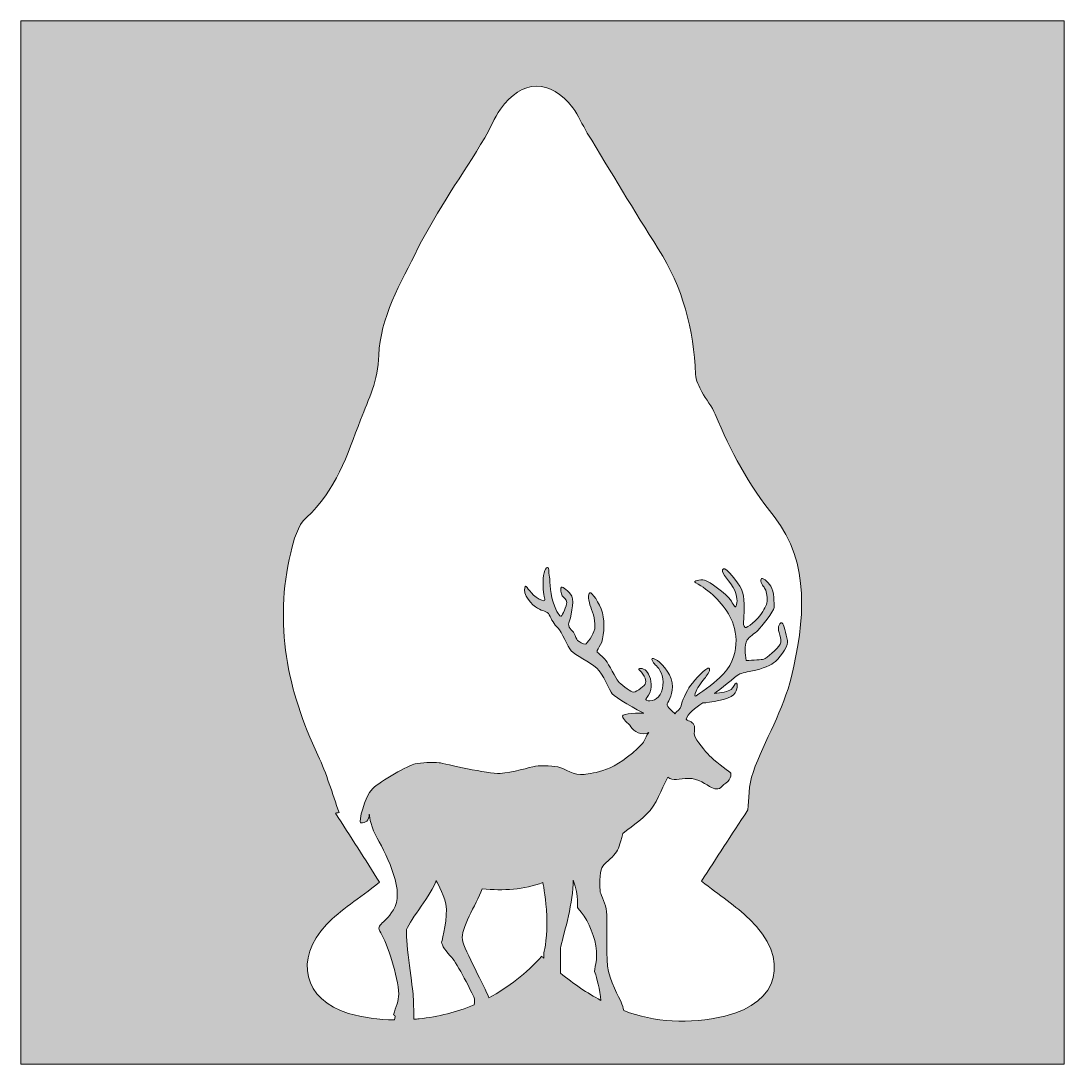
# Model space of a CAD drawing. Header units: inches. Extents: x -142 to 4582, y -2318 to 1360.
# Drawn here: x 2402 to 3382, y -1090 to -110 of the extents above; entities that cross this region are included whole.
import ezdxf

# ---------------------------------------------------------------- set-up
doc = ezdxf.new("R2010")
doc.units = ezdxf.units.IN
doc.header["$MEASUREMENT"] = 0
doc.layers.add('Layer 1', color=7, linetype='Continuous')

msp = doc.modelspace()

# ---------------------------------------------------------------- hatches: boundary and pattern name
at = {"layer": 'Layer 1', "true_color": 0xcffff7}
h = msp.add_hatch(color=7, dxfattribs=at)
h.dxf.hatch_style = 2
h.paths.add_polyline_path([(2402.2, -110.2), (2402.2, -1089.8), (3381.8, -1089.8), (3381.8, -110.2)])
edge = h.paths.add_edge_path()
edge.add_spline(control_points=[(2771.3, -1047.66), (2771.3, -1040.32), (2770.87, -1029.96), (2770.41, -1023.75), (2769.73, -1014.49), (2762.68, -968.68), (2764.44, -963.47), (2767.8, -953.49), (2788.24, -930.53), (2792, -917.22), (2792, -917.22), (2798.8, -928.25), (2801.24, -939.72), (2803.68, -951.19), (2797.54, -972.96), (2797.3, -975.31), (2797.06, -977.66), (2801.78, -984.66), (2806.74, -989.67), (2811.69, -994.68), (2826.37, -1024.01), (2827.58, -1026.76), (2828.53, -1028.94), (2828.33, -1031.22), (2827.71, -1034.14), (2811.63, -1040.95), (2794.37, -1045.39), (2776.07, -1047.25), (2774.49, -1047.4), (2772.89, -1047.54), (2771.3, -1047.66)], knot_values=[0, 0, 0, 0, 1, 1, 1, 2, 2, 2, 3, 3, 3, 4, 4, 4, 5, 5, 5, 6, 6, 6, 7, 7, 7, 8, 8, 8, 9, 9, 9, 10, 10, 10, 10], degree=3, periodic=1)
edge = h.paths.add_edge_path()
edge.add_spline(control_points=[(2841.6, -1027.52), (2841.51, -1027.26), (2841.43, -1026.99), (2841.34, -1026.73), (2838.47, -1018.33), (2818.67, -982.89), (2816.74, -972.88), (2814.81, -962.87), (2829.3, -940.4), (2835.46, -925.33), (2854.99, -926.89), (2875.11, -926.29), (2892.31, -919.1), (2892.31, -919.1), (2894.72, -931.65), (2895.68, -944.54), (2897.03, -962.67), (2895.04, -978.58), (2893.65, -983.62), (2893.04, -985.83), (2892.99, -987.95), (2893.23, -990.28), (2892.61, -989.69), (2892, -989.09), (2891.38, -988.5), (2876.74, -1004.57), (2860.06, -1017.69), (2841.6, -1027.52)], knot_values=[0, 0, 0, 0, 1, 1, 1, 2, 2, 2, 3, 3, 3, 4, 4, 4, 5, 5, 5, 6, 6, 6, 7, 7, 7, 8, 8, 8, 9, 9, 9, 9], degree=3, periodic=1)
edge = h.paths.add_edge_path()
edge.add_spline(control_points=[(2909.15, -979.28), (2912.59, -965.68), (2921.03, -937.36), (2920.8, -917.07), (2927.29, -933.35), (2923.46, -941.77), (2925.4, -943.81), (2933.29, -952.08), (2939.55, -965.52), (2942.13, -978.81), (2944.71, -992.1), (2939.6, -1000.85), (2941.33, -1004.33), (2942.86, -1007.42), (2945.84, -1020.76), (2946.86, -1029.95), (2933.81, -1023.04), (2921.18, -1014.41), (2908.91, -1004.26), (2908.91, -992.7), (2908.44, -982.09), (2909.15, -979.28)], knot_values=[0, 0, 0, 0, 1, 1, 1, 2, 2, 2, 3, 3, 3, 4, 4, 4, 5, 5, 5, 6, 6, 6, 7, 7, 7, 7], degree=3, periodic=1)
edge = h.paths.add_edge_path()
edge.add_spline(control_points=[(3125.75, -725.88), (3118.37, -756.94), (3100.77, -785.46), (3089.66, -815.83), (3085.26, -827.83), (3086, -841.72), (3084.83, -851.13), (3068.92, -875.45), (3055.51, -895.94), (3041.15, -917.88), (3058.24, -931.27), (3073.46, -941.28), (3086.4, -953.68), (3124.9, -990.6), (3114.96, -1032.47), (3063.36, -1044.63), (3029, -1052.72), (2997.54, -1050.4), (2968.25, -1039.55), (2967.75, -1037.15), (2966.99, -1034.3), (2965.85, -1031.55), (2964.26, -1027.73), (2954.75, -1011.36), (2953.08, -997.73), (2951.42, -984.11), (2952.89, -953.17), (2952.15, -946.45), (2951.41, -939.73), (2947.07, -931.65), (2946.25, -928.19), (2945.43, -924.73), (2945.8, -909.16), (2947.71, -905.4), (2949.61, -901.64), (2957.17, -896.21), (2960.35, -892.12), (2963.52, -888.03), (2964.53, -883.89), (2967.5, -873.27), (2971.59, -869.21), (2984.64, -861.37), (2993.02, -851.61), (3001.41, -841.85), (3006.17, -824.94), (3009.72, -820.5), (3014.52, -824.24), (3020.19, -821.66), (3029.25, -821.51), (3038.32, -821.37), (3045.77, -827.71), (3050.61, -830), (3055.44, -832.29), (3058.34, -832.18), (3062.27, -827.2), (3068.13, -824.44), (3070.47, -817.44), (3067.98, -815.75), (3065.48, -814.06), (3052.5, -803.96), (3048.79, -800.25), (3045.07, -796.53), (3035.93, -785.26), (3034.92, -781.98), (3033.91, -778.69), (3035.25, -776.01), (3034.61, -772.37), (3033.97, -768.73), (3029.64, -767.9), (3026.79, -766.02), (3027.81, -761.34), (3035.21, -755.18), (3042.56, -750.65), (3048.54, -750.43), (3066.91, -747.43), (3071.37, -743.01), (3075.82, -738.59), (3075.26, -731.69), (3073.8, -732.02), (3072.35, -732.35), (3071.71, -736.13), (3069.13, -737.88), (3066.56, -739.63), (3059.62, -741.64), (3053.46, -741.67), (3057.51, -739.23), (3073.97, -725.14), (3076.35, -723.93), (3078.74, -722.72), (3085.48, -721.07), (3089.3, -720.62), (3093.11, -720.17), (3104.98, -716.11), (3109.04, -713.13), (3113.1, -710.14), (3122.44, -698.23), (3122.19, -693.88), (3121.93, -689.53), (3118.76, -678.4), (3117.72, -676.38), (3116.68, -674.36), (3115.04, -674.69), (3113.67, -678.82), (3112.31, -682.95), (3117.73, -690.69), (3115.09, -695.34), (3112.44, -699.98), (3102.44, -708.8), (3099.89, -709.46), (3097.34, -710.13), (3090.08, -710.67), (3083.2, -710.69), (3083.08, -707.79), (3082.09, -704.14), (3082.16, -701.06), (3082.23, -697.99), (3082.69, -694.01), (3084.21, -691.33), (3085.72, -688.65), (3091.41, -685.53), (3094.39, -682.34), (3097.36, -679.15), (3109.3, -664.77), (3109.39, -660.97), (3109.49, -657.16), (3109.57, -646.12), (3106.43, -641.15), (3103.29, -636.18), (3098.31, -632.44), (3097.18, -634.4), (3096.04, -636.37), (3099.19, -641.16), (3100.6, -642.82), (3102, -644.48), (3102.94, -650.85), (3103.04, -654.11), (3103.14, -657.37), (3100.87, -661.3), (3097.66, -666.66), (3094.46, -672.02), (3083.74, -680.81), (3082.31, -679.69), (3080.89, -678.57), (3080.21, -676.74), (3080.89, -671.33), (3081.56, -665.91), (3082.12, -650.34), (3078.84, -643.74), (3075.55, -637.14), (3064.47, -623.47), (3062.09, -624.68), (3057.74, -626.89), (3065.86, -633.47), (3070.91, -642.1), (3075.95, -650.74), (3074.72, -656.5), (3073.93, -659.38), (3073.14, -662.26), (3071.95, -658.97), (3069.32, -655.11), (3063.75, -646.89), (3048.75, -636.86), (3044.26, -635.48), (3039.76, -634.1), (3032.46, -636.28), (3035.86, -638), (3048.27, -644.24), (3060.96, -656.35), (3067.89, -669.38), (3074.53, -681.87), (3079.9, -707.24), (3058.34, -727.12), (3052.6, -732.41), (3038.22, -742.75), (3036.38, -743.97), (3034.54, -745.2), (3034.96, -743.03), (3036.31, -739.44), (3037.66, -735.85), (3042.71, -729.27), (3044.95, -726.61), (3047.19, -723.95), (3050.21, -719.13), (3048.24, -718), (3046.28, -716.86), (3034.93, -728.91), (3031, -734.24), (3027.07, -739.58), (3022.47, -749.98), (3022.21, -753.41), (3021.94, -756.85), (3017.92, -758.38), (3016.23, -760.88), (3015.19, -759.04), (3008.05, -754.34), (3009.21, -751.47), (3010.37, -748.6), (3015.06, -741.83), (3013.67, -731.83), (3012.28, -721.84), (3001.66, -711.44), (2998.26, -709.72), (2994.86, -708.01), (2993.77, -708.35), (2995.5, -711.83), (2997.22, -715.31), (3000.29, -715.75), (3003.39, -722.35), (3006.49, -728.94), (3005.69, -739.61), (3001.04, -744.93), (2996.38, -750.25), (2987.71, -749.14), (2989.23, -746.46), (2990.14, -744.83), (2992.8, -742.48), (2993.78, -738.05), (2995.2, -731.57), (2992.49, -723.71), (2989.49, -720.56), (2986.49, -717.41), (2980.57, -717.66), (2982.98, -719.86), (2988.3, -724.7), (2989.98, -730.35), (2988.28, -733.03), (2986.59, -735.71), (2978.65, -741.67), (2976.15, -740.35), (2973.65, -739.02), (2964.92, -732.83), (2963.17, -730.25), (2961.42, -727.67), (2953.78, -714.26), (2951.5, -710.77), (2949.23, -707.27), (2943.17, -703.5), (2943.19, -702.42), (2943.22, -701.33), (2944.72, -699.19), (2946.61, -695.8), (2949.32, -690.94), (2950.91, -675.43), (2948.24, -665.95), (2945.57, -656.46), (2938.21, -646.32), (2936.38, -647.18), (2934.54, -648.05), (2935.1, -655.12), (2937.32, -660.61), (2939.54, -666.1), (2942.22, -675.4), (2940.99, -681.17), (2939.76, -686.94), (2933.76, -695.49), (2932.13, -695.45), (2930.5, -695.41), (2926.2, -693.31), (2924.97, -692.01), (2923.73, -690.71), (2923.25, -688.17), (2921.69, -685.41), (2920.12, -682.66), (2915.14, -678.91), (2916.68, -675.33), (2918.21, -671.74), (2922.23, -655.36), (2919.45, -650.4), (2916.67, -645.44), (2910.97, -641.68), (2909.7, -641.83), (2908.43, -641.98), (2909.53, -648.89), (2910.58, -650.18), (2911.64, -651.48), (2914.85, -653.37), (2914.78, -656.26), (2914.71, -659.16), (2910.67, -668.84), (2909.58, -669.18), (2908.48, -669.51), (2905.3, -666.54), (2901.93, -655.95), (2898.56, -645.36), (2899.21, -633.61), (2898.37, -630.87), (2897.53, -628.13), (2898.38, -623.08), (2896.74, -623.4), (2894.07, -623.93), (2892.22, -630.54), (2892.52, -640.51), (2892.82, -650.48), (2894.57, -653.24), (2894, -654.31), (2893.43, -655.38), (2890.02, -654.21), (2885.92, -651.22), (2879.35, -646.41), (2876.43, -639.4), (2875.65, -641.37), (2872.61, -649.16), (2882.48, -658.74), (2887.3, -661.76), (2892.12, -664.77), (2896.31, -663.79), (2898.38, -668), (2900.45, -672.22), (2902.87, -676.81), (2906.59, -680.34), (2910.31, -683.87), (2915.41, -697.94), (2918.94, -701.65), (2922.47, -705.36), (2936.78, -712.77), (2943, -717.99), (2949.21, -723.21), (2954.89, -739.2), (2957.41, -742.04), (2959.92, -744.89), (2982.08, -758.4), (2987.26, -760.36), (2983.47, -759.72), (2967.15, -760.42), (2967.09, -763.13), (2967.02, -765.85), (2972.37, -769.24), (2975, -773.1), (2977.62, -776.97), (2985.1, -782.04), (2991.71, -778.4), (2988.92, -781.59), (2988.27, -785.92), (2986.03, -788.59), (2959.28, -816.2), (2940.26, -816.28), (2930.99, -817.69), (2921.72, -819.09), (2912.64, -812.35), (2908.32, -811.16), (2904, -809.97), (2890.98, -809.11), (2885.52, -810.07), (2880.07, -811.02), (2863.64, -816.06), (2852.21, -816.87), (2840.78, -817.68), (2800.81, -807.48), (2794.85, -806.79), (2788.89, -806.1), (2778, -806.93), (2772.55, -807.88), (2767.09, -808.84), (2739.55, -823.93), (2732.31, -831.36), (2725.06, -838.8), (2718.93, -862.84), (2721.22, -863.16), (2725.91, -863.81), (2729.06, -860.81), (2729.38, -855.2), (2729.38, -855.2), (2729.89, -864.09), (2735.25, -874.36), (2743.45, -890.05), (2761.96, -923.56), (2753.55, -941.65), (2745.15, -959.74), (2734.16, -956.94), (2740.09, -966.5), (2746.02, -976.06), (2756.67, -1007.48), (2757, -1023.97), (2757.13, -1030.67), (2754.18, -1035.49), (2752.18, -1043.6), (2754.04, -1044.31), (2753.8, -1045.58), (2753.05, -1048.24), (2738.35, -1048.03), (2723.54, -1046.16), (2709.9, -1042.11), (2667.62, -1029.55), (2658.57, -991.04), (2689.21, -958.75), (2702.33, -944.92), (2719.2, -934.62), (2739.09, -919.02), (2725.55, -897.86), (2711.56, -875.98), (2697.57, -854.1), (2698.75, -853.95), (2699.94, -853.79), (2701.12, -853.66), (2694.57, -835.67), (2689.37, -817.03), (2681.19, -799.83), (2652.25, -739.04), (2639.76, -676.2), (2655.56, -609.7), (2658.35, -597.99), (2662.06, -584.05), (2670.28, -576.56), (2697.97, -551.33), (2708.63, -517.84), (2721.23, -484.74), (2728.76, -464.96), (2737.7, -448.45), (2738.35, -423.98), (2739.25, -390.17), (2758.84, -355.62), (2775.04, -323.76), (2793.35, -287.8), (2816.88, -254.53), (2837.88, -219.96), (2843.18, -211.26), (2846.69, -201.39), (2852.52, -193.14), (2872.59, -164.85), (2899.65, -164.31), (2920.34, -191.73), (2925.82, -199), (2929.3, -207.71), (2934.06, -215.53), (2956.16, -251.82), (2977.93, -288.36), (3000.72, -324.2), (3023.72, -360.34), (3033.91, -399.85), (3035.74, -442.17), (3035.98, -447.76), (3039, -453.5), (3041.68, -458.66), (3045.46, -465.88), (3051.2, -472.18), (3054.22, -479.64), (3068.25, -514.21), (3085.53, -545.52), (3109.44, -575.6), (3144.07, -619.22), (3137.88, -674.71), (3125.75, -725.88)], knot_values=[0, 0, 0, 0, 1, 1, 1, 2, 2, 2, 3, 3, 3, 4, 4, 4, 5, 5, 5, 6, 6, 6, 7, 7, 7, 8, 8, 8, 9, 9, 9, 10, 10, 10, 11, 11, 11, 12, 12, 12, 13, 13, 13, 14, 14, 14, 15, 15, 15, 16, 16, 16, 17, 17, 17, 18, 18, 18, 19, 19, 19, 20, 20, 20, 21, 21, 21, 22, 22, 22, 23, 23, 23, 24, 24, 24, 25, 25, 25, 26, 26, 26, 27, 27, 27, 28, 28, 28, 29, 29, 29, 30, 30, 30, 31, 31, 31, 32, 32, 32, 33, 33, 33, 34, 34, 34, 35, 35, 35, 36, 36, 36, 37, 37, 37, 38, 38, 38, 39, 39, 39, 40, 40, 40, 41, 41, 41, 42, 42, 42, 43, 43, 43, 44, 44, 44, 45, 45, 45, 46, 46, 46, 47, 47, 47, 48, 48, 48, 49, 49, 49, 50, 50, 50, 51, 51, 51, 52, 52, 52, 53, 53, 53, 54, 54, 54, 55, 55, 55, 56, 56, 56, 57, 57, 57, 58, 58, 58, 59, 59, 59, 60, 60, 60, 61, 61, 61, 62, 62, 62, 63, 63, 63, 64, 64, 64, 65, 65, 65, 66, 66, 66, 67, 67, 67, 68, 68, 68, 69, 69, 69, 70, 70, 70, 71, 71, 71, 72, 72, 72, 73, 73, 73, 74, 74, 74, 75, 75, 75, 76, 76, 76, 77, 77, 77, 78, 78, 78, 79, 79, 79, 80, 80, 80, 81, 81, 81, 82, 82, 82, 83, 83, 83, 84, 84, 84, 85, 85, 85, 86, 86, 86, 87, 87, 87, 88, 88, 88, 89, 89, 89, 90, 90, 90, 91, 91, 91, 92, 92, 92, 93, 93, 93, 94, 94, 94, 95, 95, 95, 96, 96, 96, 97, 97, 97, 98, 98, 98, 99, 99, 99, 100, 100, 100, 101, 101, 101, 102, 102, 102, 103, 103, 103, 104, 104, 104, 105, 105, 105, 106, 106, 106, 107, 107, 107, 108, 108, 108, 109, 109, 109, 110, 110, 110, 111, 111, 111, 112, 112, 112, 113, 113, 113, 114, 114, 114, 115, 115, 115, 116, 116, 116, 117, 117, 117, 118, 118, 118, 119, 119, 119, 120, 120, 120, 121, 121, 121, 122, 122, 122, 123, 123, 123, 124, 124, 124, 125, 125, 125, 126, 126, 126, 127, 127, 127, 128, 128, 128, 129, 129, 129, 130, 130, 130, 131, 131, 131, 132, 132, 132, 133, 133, 133, 134, 134, 134, 135, 135, 135, 136, 136, 136, 137, 137, 137, 138, 138, 138, 139, 139, 139, 140, 140, 140, 141, 141, 141, 142, 142, 142, 143, 143, 143, 144, 144, 144, 145, 145, 145, 146, 146, 146, 147, 147, 147, 147], degree=3, periodic=1)

# ---------------------------------------------------------------- linework, layer by layer
at = {"layer": 'Layer 1', "lineweight": 0}
msp.add_lwpolyline([(2402.2, -110.2), (2402.2, -1089.8), (3381.8, -1089.8), (3381.8, -110.2), (2402.2, -110.2)], dxfattribs=at)
for points, knots in [([(3125.75, -725.88), (3118.37, -756.94), (3100.77, -785.46), (3089.66, -815.83), (3085.26, -827.83), (3086, -841.72), (3084.83, -851.13), (3068.92, -875.45), (3055.51, -895.94), (3041.15, -917.88), (3058.24, -931.27), (3073.46, -941.28), (3086.4, -953.68), (3124.9, -990.6), (3114.96, -1032.47), (3063.36, -1044.63), (3029, -1052.72), (2997.54, -1050.4), (2968.25, -1039.55), (2967.75, -1037.15), (2966.99, -1034.3), (2965.85, -1031.55), (2964.26, -1027.73), (2954.75, -1011.36), (2953.08, -997.73), (2951.42, -984.11), (2952.89, -953.17), (2952.15, -946.45), (2951.41, -939.73), (2947.07, -931.65), (2946.25, -928.19), (2945.43, -924.73), (2945.8, -909.16), (2947.71, -905.4), (2949.61, -901.64), (2957.17, -896.21), (2960.35, -892.12), (2963.52, -888.03), (2964.53, -883.89), (2967.5, -873.27), (2971.59, -869.21), (2984.64, -861.37), (2993.02, -851.61), (3001.41, -841.85), (3006.17, -824.94), (3009.72, -820.5), (3014.52, -824.24), (3020.19, -821.66), (3029.25, -821.51), (3038.32, -821.37), (3045.77, -827.71), (3050.61, -830), (3055.44, -832.29), (3058.34, -832.18), (3062.27, -827.2), (3068.13, -824.44), (3070.47, -817.44), (3067.98, -815.75), (3065.48, -814.06), (3052.5, -803.96), (3048.79, -800.25), (3045.07, -796.53), (3035.93, -785.26), (3034.92, -781.98), (3033.91, -778.69), (3035.25, -776.01), (3034.61, -772.37), (3033.97, -768.73), (3029.64, -767.9), (3026.79, -766.02), (3027.81, -761.34), (3035.21, -755.18), (3042.56, -750.65), (3048.54, -750.43), (3066.91, -747.43), (3071.37, -743.01), (3075.82, -738.59), (3075.26, -731.69), (3073.8, -732.02), (3072.35, -732.35), (3071.71, -736.13), (3069.13, -737.88), (3066.56, -739.63), (3059.62, -741.64), (3053.46, -741.67), (3057.51, -739.23), (3073.97, -725.14), (3076.35, -723.93), (3078.74, -722.72), (3085.48, -721.07), (3089.3, -720.62), (3093.11, -720.17), (3104.98, -716.11), (3109.04, -713.13), (3113.1, -710.14), (3122.44, -698.23), (3122.19, -693.88), (3121.93, -689.53), (3118.76, -678.4), (3117.72, -676.38), (3116.68, -674.36), (3115.04, -674.69), (3113.67, -678.82), (3112.31, -682.95), (3117.73, -690.69), (3115.09, -695.34), (3112.44, -699.98), (3102.44, -708.8), (3099.89, -709.46), (3097.34, -710.13), (3090.08, -710.67), (3083.2, -710.69), (3083.08, -707.79), (3082.09, -704.14), (3082.16, -701.06), (3082.23, -697.99), (3082.69, -694.01), (3084.21, -691.33), (3085.72, -688.65), (3091.41, -685.53), (3094.39, -682.34), (3097.36, -679.15), (3109.3, -664.77), (3109.39, -660.97), (3109.49, -657.16), (3109.57, -646.12), (3106.43, -641.15), (3103.29, -636.18), (3098.31, -632.44), (3097.18, -634.4), (3096.04, -636.37), (3099.19, -641.16), (3100.6, -642.82), (3102, -644.48), (3102.94, -650.85), (3103.04, -654.11), (3103.14, -657.37), (3100.87, -661.3), (3097.66, -666.66), (3094.46, -672.02), (3083.74, -680.81), (3082.31, -679.69), (3080.89, -678.57), (3080.21, -676.74), (3080.89, -671.33), (3081.56, -665.91), (3082.12, -650.34), (3078.84, -643.74), (3075.55, -637.14), (3064.47, -623.47), (3062.09, -624.68), (3057.74, -626.89), (3065.86, -633.47), (3070.91, -642.1), (3075.95, -650.74), (3074.72, -656.5), (3073.93, -659.38), (3073.14, -662.26), (3071.95, -658.97), (3069.32, -655.11), (3063.75, -646.89), (3048.75, -636.86), (3044.26, -635.48), (3039.76, -634.1), (3032.46, -636.28), (3035.86, -638), (3048.27, -644.24), (3060.96, -656.35), (3067.89, -669.38), (3074.53, -681.87), (3079.9, -707.24), (3058.34, -727.12), (3052.6, -732.41), (3038.22, -742.75), (3036.38, -743.97), (3034.54, -745.2), (3034.96, -743.03), (3036.31, -739.44), (3037.66, -735.85), (3042.71, -729.27), (3044.95, -726.61), (3047.19, -723.95), (3050.21, -719.13), (3048.24, -718), (3046.28, -716.86), (3034.93, -728.91), (3031, -734.24), (3027.07, -739.58), (3022.47, -749.98), (3022.21, -753.41), (3021.94, -756.85), (3017.92, -758.38), (3016.23, -760.88), (3015.19, -759.04), (3008.05, -754.34), (3009.21, -751.47), (3010.37, -748.6), (3015.06, -741.83), (3013.67, -731.83), (3012.28, -721.84), (3001.66, -711.44), (2998.26, -709.72), (2994.86, -708.01), (2993.77, -708.35), (2995.5, -711.83), (2997.22, -715.31), (3000.29, -715.75), (3003.39, -722.35), (3006.49, -728.94), (3005.69, -739.61), (3001.04, -744.93), (2996.38, -750.25), (2987.71, -749.14), (2989.23, -746.46), (2990.14, -744.83), (2992.8, -742.48), (2993.78, -738.05), (2995.2, -731.57), (2992.49, -723.71), (2989.49, -720.56), (2986.49, -717.41), (2980.57, -717.66), (2982.98, -719.86), (2988.3, -724.7), (2989.98, -730.35), (2988.28, -733.03), (2986.59, -735.71), (2978.65, -741.67), (2976.15, -740.35), (2973.65, -739.02), (2964.92, -732.83), (2963.17, -730.25), (2961.42, -727.67), (2953.78, -714.26), (2951.5, -710.77), (2949.23, -707.27), (2943.17, -703.5), (2943.19, -702.42), (2943.22, -701.33), (2944.72, -699.19), (2946.61, -695.8), (2949.32, -690.94), (2950.91, -675.43), (2948.24, -665.95), (2945.57, -656.46), (2938.21, -646.32), (2936.38, -647.18), (2934.54, -648.05), (2935.1, -655.12), (2937.32, -660.61), (2939.54, -666.1), (2942.22, -675.4), (2940.99, -681.17), (2939.76, -686.94), (2933.76, -695.49), (2932.13, -695.45), (2930.5, -695.41), (2926.2, -693.31), (2924.97, -692.01), (2923.73, -690.71), (2923.25, -688.17), (2921.69, -685.41), (2920.12, -682.66), (2915.14, -678.91), (2916.68, -675.33), (2918.21, -671.74), (2922.23, -655.36), (2919.45, -650.4), (2916.67, -645.44), (2910.97, -641.68), (2909.7, -641.83), (2908.43, -641.98), (2909.53, -648.89), (2910.58, -650.18), (2911.64, -651.48), (2914.85, -653.37), (2914.78, -656.26), (2914.71, -659.16), (2910.67, -668.84), (2909.58, -669.18), (2908.48, -669.51), (2905.3, -666.54), (2901.93, -655.95), (2898.56, -645.36), (2899.21, -633.61), (2898.37, -630.87), (2897.53, -628.13), (2898.38, -623.08), (2896.74, -623.4), (2894.07, -623.93), (2892.22, -630.54), (2892.52, -640.51), (2892.82, -650.48), (2894.57, -653.24), (2894, -654.31), (2893.43, -655.38), (2890.02, -654.21), (2885.92, -651.22), (2879.35, -646.41), (2876.43, -639.4), (2875.65, -641.37), (2872.61, -649.16), (2882.48, -658.74), (2887.3, -661.76), (2892.12, -664.77), (2896.31, -663.79), (2898.38, -668), (2900.45, -672.22), (2902.87, -676.81), (2906.59, -680.34), (2910.31, -683.87), (2915.41, -697.94), (2918.94, -701.65), (2922.47, -705.36), (2936.78, -712.77), (2943, -717.99), (2949.21, -723.21), (2954.89, -739.2), (2957.41, -742.04), (2959.92, -744.89), (2982.08, -758.4), (2987.26, -760.36), (2983.47, -759.72), (2967.15, -760.42), (2967.09, -763.13), (2967.02, -765.85), (2972.37, -769.24), (2975, -773.1), (2977.62, -776.97), (2985.1, -782.04), (2991.71, -778.4), (2988.92, -781.59), (2988.27, -785.92), (2986.03, -788.59), (2959.28, -816.2), (2940.26, -816.28), (2930.99, -817.69), (2921.72, -819.09), (2912.64, -812.35), (2908.32, -811.16), (2904, -809.97), (2890.98, -809.11), (2885.52, -810.07), (2880.07, -811.02), (2863.64, -816.06), (2852.21, -816.87), (2840.78, -817.68), (2800.81, -807.48), (2794.85, -806.79), (2788.89, -806.1), (2778, -806.93), (2772.55, -807.88), (2767.09, -808.84), (2739.55, -823.93), (2732.31, -831.36), (2725.06, -838.8), (2718.93, -862.84), (2721.22, -863.16), (2725.91, -863.81), (2729.06, -860.81), (2729.38, -855.2), (2729.38, -855.2), (2729.89, -864.09), (2735.25, -874.36), (2743.45, -890.05), (2761.96, -923.56), (2753.55, -941.65), (2745.15, -959.74), (2734.16, -956.94), (2740.09, -966.5), (2746.02, -976.06), (2756.67, -1007.48), (2757, -1023.97), (2757.13, -1030.67), (2754.18, -1035.49), (2752.18, -1043.6), (2754.04, -1044.31), (2753.8, -1045.58), (2753.05, -1048.24), (2738.35, -1048.03), (2723.54, -1046.16), (2709.9, -1042.11), (2667.62, -1029.55), (2658.57, -991.04), (2689.21, -958.75), (2702.33, -944.92), (2719.2, -934.62), (2739.09, -919.02), (2725.55, -897.86), (2711.56, -875.98), (2697.57, -854.1), (2698.75, -853.95), (2699.94, -853.79), (2701.12, -853.66), (2694.57, -835.67), (2689.37, -817.03), (2681.19, -799.83), (2652.25, -739.04), (2639.76, -676.2), (2655.56, -609.7), (2658.35, -597.99), (2662.06, -584.05), (2670.28, -576.56), (2697.97, -551.33), (2708.63, -517.84), (2721.23, -484.74), (2728.76, -464.96), (2737.7, -448.45), (2738.35, -423.98), (2739.25, -390.17), (2758.84, -355.62), (2775.04, -323.76), (2793.35, -287.8), (2816.88, -254.53), (2837.88, -219.96), (2843.18, -211.26), (2846.69, -201.39), (2852.52, -193.14), (2872.59, -164.85), (2899.65, -164.31), (2920.34, -191.73), (2925.82, -199), (2929.3, -207.71), (2934.06, -215.53), (2956.16, -251.82), (2977.93, -288.36), (3000.72, -324.2), (3023.72, -360.34), (3033.91, -399.85), (3035.74, -442.17), (3035.98, -447.76), (3039, -453.5), (3041.68, -458.66), (3045.46, -465.88), (3051.2, -472.18), (3054.22, -479.64), (3068.25, -514.21), (3085.53, -545.52), (3109.44, -575.6), (3144.07, -619.22), (3137.88, -674.71), (3125.75, -725.88)], [0, 0, 0, 0, 1, 1, 1, 2, 2, 2, 3, 3, 3, 4, 4, 4, 5, 5, 5, 6, 6, 6, 7, 7, 7, 8, 8, 8, 9, 9, 9, 10, 10, 10, 11, 11, 11, 12, 12, 12, 13, 13, 13, 14, 14, 14, 15, 15, 15, 16, 16, 16, 17, 17, 17, 18, 18, 18, 19, 19, 19, 20, 20, 20, 21, 21, 21, 22, 22, 22, 23, 23, 23, 24, 24, 24, 25, 25, 25, 26, 26, 26, 27, 27, 27, 28, 28, 28, 29, 29, 29, 30, 30, 30, 31, 31, 31, 32, 32, 32, 33, 33, 33, 34, 34, 34, 35, 35, 35, 36, 36, 36, 37, 37, 37, 38, 38, 38, 39, 39, 39, 40, 40, 40, 41, 41, 41, 42, 42, 42, 43, 43, 43, 44, 44, 44, 45, 45, 45, 46, 46, 46, 47, 47, 47, 48, 48, 48, 49, 49, 49, 50, 50, 50, 51, 51, 51, 52, 52, 52, 53, 53, 53, 54, 54, 54, 55, 55, 55, 56, 56, 56, 57, 57, 57, 58, 58, 58, 59, 59, 59, 60, 60, 60, 61, 61, 61, 62, 62, 62, 63, 63, 63, 64, 64, 64, 65, 65, 65, 66, 66, 66, 67, 67, 67, 68, 68, 68, 69, 69, 69, 70, 70, 70, 71, 71, 71, 72, 72, 72, 73, 73, 73, 74, 74, 74, 75, 75, 75, 76, 76, 76, 77, 77, 77, 78, 78, 78, 79, 79, 79, 80, 80, 80, 81, 81, 81, 82, 82, 82, 83, 83, 83, 84, 84, 84, 85, 85, 85, 86, 86, 86, 87, 87, 87, 88, 88, 88, 89, 89, 89, 90, 90, 90, 91, 91, 91, 92, 92, 92, 93, 93, 93, 94, 94, 94, 95, 95, 95, 96, 96, 96, 97, 97, 97, 98, 98, 98, 99, 99, 99, 100, 100, 100, 101, 101, 101, 102, 102, 102, 103, 103, 103, 104, 104, 104, 105, 105, 105, 106, 106, 106, 107, 107, 107, 108, 108, 108, 109, 109, 109, 110, 110, 110, 111, 111, 111, 112, 112, 112, 113, 113, 113, 114, 114, 114, 115, 115, 115, 116, 116, 116, 117, 117, 117, 118, 118, 118, 119, 119, 119, 120, 120, 120, 121, 121, 121, 122, 122, 122, 123, 123, 123, 124, 124, 124, 125, 125, 125, 126, 126, 126, 127, 127, 127, 128, 128, 128, 129, 129, 129, 130, 130, 130, 131, 131, 131, 132, 132, 132, 133, 133, 133, 134, 134, 134, 135, 135, 135, 136, 136, 136, 137, 137, 137, 138, 138, 138, 139, 139, 139, 140, 140, 140, 141, 141, 141, 142, 142, 142, 143, 143, 143, 144, 144, 144, 145, 145, 145, 146, 146, 146, 147, 147, 147, 147]), ([(2771.3, -1047.66), (2771.3, -1040.32), (2770.87, -1029.96), (2770.41, -1023.75), (2769.73, -1014.49), (2762.68, -968.68), (2764.44, -963.47), (2767.8, -953.49), (2788.24, -930.53), (2792, -917.22), (2792, -917.22), (2798.8, -928.25), (2801.24, -939.72), (2803.68, -951.19), (2797.54, -972.96), (2797.3, -975.31), (2797.06, -977.66), (2801.78, -984.66), (2806.74, -989.67), (2811.69, -994.68), (2826.37, -1024.01), (2827.58, -1026.76), (2828.53, -1028.94), (2828.33, -1031.22), (2827.71, -1034.14), (2811.63, -1040.95), (2794.37, -1045.39), (2776.07, -1047.25), (2774.49, -1047.4), (2772.89, -1047.54), (2771.3, -1047.66)], [0, 0, 0, 0, 1, 1, 1, 2, 2, 2, 3, 3, 3, 4, 4, 4, 5, 5, 5, 6, 6, 6, 7, 7, 7, 8, 8, 8, 9, 9, 9, 10, 10, 10, 10]), ([(2841.6, -1027.52), (2841.51, -1027.26), (2841.43, -1026.99), (2841.34, -1026.73), (2838.47, -1018.33), (2818.67, -982.89), (2816.74, -972.88), (2814.81, -962.87), (2829.3, -940.4), (2835.46, -925.33), (2854.99, -926.89), (2875.11, -926.29), (2892.31, -919.1), (2892.31, -919.1), (2894.72, -931.65), (2895.68, -944.54), (2897.03, -962.67), (2895.04, -978.58), (2893.65, -983.62), (2893.04, -985.83), (2892.99, -987.95), (2893.23, -990.28), (2892.61, -989.69), (2892, -989.09), (2891.38, -988.5), (2876.74, -1004.57), (2860.06, -1017.69), (2841.6, -1027.52)], [0, 0, 0, 0, 1, 1, 1, 2, 2, 2, 3, 3, 3, 4, 4, 4, 5, 5, 5, 6, 6, 6, 7, 7, 7, 8, 8, 8, 9, 9, 9, 9]), ([(2909.15, -979.28), (2912.59, -965.68), (2921.03, -937.36), (2920.8, -917.07), (2927.29, -933.35), (2923.46, -941.77), (2925.4, -943.81), (2933.29, -952.08), (2939.55, -965.52), (2942.13, -978.81), (2944.71, -992.1), (2939.6, -1000.85), (2941.33, -1004.33), (2942.86, -1007.42), (2945.84, -1020.76), (2946.86, -1029.95), (2933.81, -1023.04), (2921.18, -1014.41), (2908.91, -1004.26), (2908.91, -992.7), (2908.44, -982.09), (2909.15, -979.28)], [0, 0, 0, 0, 1, 1, 1, 2, 2, 2, 3, 3, 3, 4, 4, 4, 5, 5, 5, 6, 6, 6, 7, 7, 7, 7])]:
    msp.add_open_spline(points, degree=3, knots=knots, dxfattribs=at)

doc.saveas('drawing.dxf')
